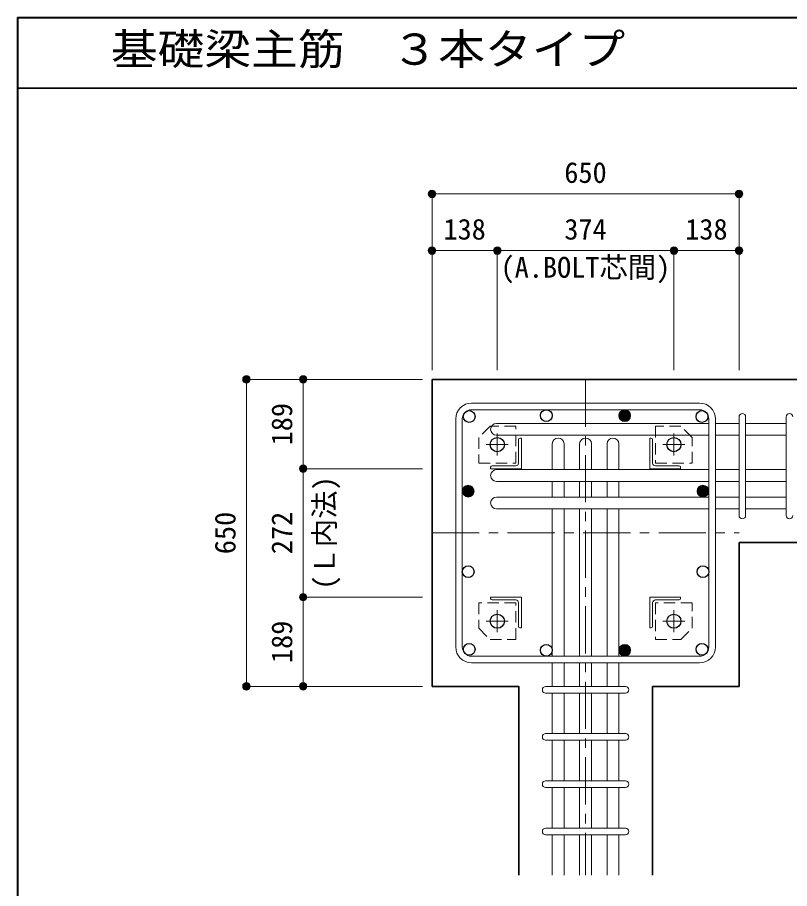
# Model space of a CAD drawing. Units: millimetres at full size, sheet at 1:20. Extents: x -3982 to 3969, y -2797 to 2801.
# Drawn here: x -3982 to -2347, y 956 to 2801 of the extents above; entities that cross this region are included whole.
import ezdxf
from ezdxf.enums import TextEntityAlignment as Align

# ---------------------------------------------------------------- set-up
doc = ezdxf.new("R2010")
doc.units = ezdxf.units.MM
doc.header["$LTSCALE"] = 20
doc.header["$PDMODE"] = 32
doc.header["$PDSIZE"] = 12
doc.linetypes.add('CHAIN1', pattern=[8, 5, -1, 1, -1])
doc.linetypes.add('DASHED1', pattern=[1.8, 1.2, -0.6])
for name, color, linetype, lineweight in [('6-1_躯体線', 2, 'Continuous', 35), ('6-2_A.Bolt_', 4, 'Continuous', 9), ('6-3_柱型主筋', 4, 'Continuous', 9), ('6-4_フープ', 7, 'Continuous', 18), ('6-5_梁主筋', 7, 'Continuous', 18), ('6-6_S.T.P.', 7, 'Continuous', 18), ('6-7_文字', 7, 'Continuous', 18), ('6-9', 4, 'DASHED1', 9), ('6-D_寸法', 4, 'Continuous', 9), ('F-0_枠', 6, 'Continuous', 40)]:
    doc.layers.add(name, color=color, linetype=linetype, lineweight=lineweight)
doc.styles.add('ＭＳ ゴシック', font='')
doc.styles.get('ＭＳ ゴシック').set_extended_font_data('MS Gothic')

msp = doc.modelspace()

# ---------------------------------------------------------------- linework, layer by layer
at = {"layer": '6-1_躯体線'}
for p, q in [((-2053.87, 2034.12), (-3103.87, 2034.12)), ((-3103.87, 1384.12), (-3103.87, 2034.12)), ((-2053.87, 1689.12), (-2453.87, 1689.12)), ((-2453.87, 1384.12), (-2453.87, 1689.12)), ((-2637.37, 984.12), (-2637.37, 1384.12)), ((-2453.87, 1384.12), (-2637.37, 1384.12))]:
    msp.add_line(p, q, dxfattribs=at)
msp.add_lwpolyline([(-2920.37, 984.12), (-2920.37, 1384.12), (-3103.87, 1384.12)], dxfattribs=at)
at = {"layer": '6-2_A.Bolt_', "linetype": 'CHAIN1'}
for p, q in [((-2965.87, 1872.92), (-2965.87, 1919.42)), ((-2591.87, 1872.92), (-2591.87, 1919.42)), ((-2942.67, 1896.12), (-2989.17, 1896.12)), ((-2615.07, 1896.12), (-2568.57, 1896.12)), ((-2965.87, 1545.32), (-2965.87, 1498.82)), ((-2591.87, 1545.32), (-2591.87, 1498.82)), ((-2942.67, 1522.12), (-2989.17, 1522.12)), ((-2615.07, 1522.12), (-2568.57, 1522.12))]:
    msp.add_line(p, q, dxfattribs=at)
at = {"layer": '6-2_A.Bolt_'}
for p, q in [((-2920.87, 1907.12), (-2920.87, 1857.12)), ((-2914.87, 1910.12), (-2917.87, 1910.12)), ((-2914.87, 1910.12), (-2914.87, 1845.12)), ((-2642.87, 1910.12), (-2642.87, 1845.12)), ((-2642.87, 1910.12), (-2639.87, 1910.12)), ((-2636.87, 1907.12), (-2636.87, 1857.12)), ((-2979.87, 1845.12), (-2979.87, 1848.12)), ((-2979.87, 1845.12), (-2914.87, 1845.12)), ((-2976.87, 1851.12), (-2926.87, 1851.12)), ((-2577.87, 1845.12), (-2642.87, 1845.12)), ((-2580.87, 1851.12), (-2630.87, 1851.12)), ((-2577.87, 1845.12), (-2577.87, 1848.12)), ((-2979.87, 1573.12), (-2914.87, 1573.12)), ((-2979.87, 1573.12), (-2979.87, 1570.13)), ((-2914.87, 1508.12), (-2914.87, 1573.12)), ((-2577.87, 1573.12), (-2642.87, 1573.12)), ((-2642.87, 1508.12), (-2642.87, 1573.12)), ((-2577.87, 1573.12), (-2577.87, 1570.12)), ((-2976.87, 1567.12), (-2926.87, 1567.12)), ((-2920.87, 1511.12), (-2920.87, 1561.12)), ((-2636.87, 1511.12), (-2636.87, 1561.12)), ((-2580.87, 1567.12), (-2630.87, 1567.12)), ((-2914.87, 1508.12), (-2917.87, 1508.12)), ((-2642.87, 1508.12), (-2639.87, 1508.12))]:
    msp.add_line(p, q, dxfattribs=at)
at = {"layer": '6-2_A.Bolt_', "color": 3, "lineweight": 25}
for centre in [(-2965.87, 1896.12), (-2591.87, 1896.12), (-2965.87, 1522.12), (-2591.87, 1522.12)]:
    msp.add_circle(centre, 15, dxfattribs=at)
at = {"layer": '6-2_A.Bolt_'}
for centre, radius, start, end in [((-2917.87, 1907.12), 3, 90, 180), ((-2639.87, 1907.12), 3, 0, 90), ((-2976.87, 1848.12), 3, 90, 180), ((-2926.87, 1857.12), 6, 270, 0), ((-2630.87, 1857.12), 6, 180, 270), ((-2580.87, 1848.12), 3, 0, 90), ((-2976.87, 1570.13), 3, 180, 270), ((-2580.87, 1570.12), 3, 270, 0), ((-2926.87, 1561.12), 6, 0, 90), ((-2630.87, 1561.12), 6, 90, 180), ((-2917.87, 1511.12), 3, 180, 270), ((-2639.87, 1511.12), 3, 270, 0)]:
    msp.add_arc(centre, radius, start, end, dxfattribs=at)
at = {"layer": '6-3_柱型主筋', "color": 3, "lineweight": 25}
for centre in [(-3025.32, 1955.57), (-2861.87, 1957.62), (-2532.42, 1955.57), (-3027.37, 1627.06), (-2530.37, 1627.06), (-3025.32, 1462.67), (-2861.87, 1460.62), (-2532.42, 1462.67)]:
    msp.add_circle(centre, 12.5, dxfattribs=at)
at = {"layer": '6-3_柱型主筋'}
for centre, radius in [((-2695.87, 1957.62), 12.5), ((-2695.87, 1957.62), 11.3), ((-2695.87, 1957.62), 10.1), ((-2695.87, 1957.62), 8.9), ((-2695.87, 1957.62), 7.7), ((-2695.87, 1957.62), 6.5), ((-2695.87, 1957.62), 5.3), ((-2695.87, 1957.62), 4.1), ((-2695.87, 1957.62), 2.9), ((-2695.87, 1957.62), 1.7), ((-2695.87, 1957.62), 0.5), ((-3027.37, 1797.62), 12.5), ((-3027.37, 1797.62), 11.3), ((-2530.37, 1797.62), 12.5), ((-2530.37, 1797.62), 11.3), ((-3027.37, 1797.62), 10.1), ((-3027.37, 1797.62), 8.9), ((-3027.37, 1797.62), 7.7), ((-3027.37, 1797.62), 6.5), ((-3027.37, 1797.62), 5.3), ((-3027.37, 1797.62), 4.1), ((-3027.37, 1797.62), 2.9), ((-3027.37, 1797.62), 1.7), ((-3027.37, 1797.62), 0.5), ((-2530.37, 1797.62), 10.1), ((-2530.37, 1797.62), 8.9), ((-2530.37, 1797.62), 7.7), ((-2530.37, 1797.62), 6.5), ((-2530.37, 1797.62), 5.3), ((-2530.37, 1797.62), 4.1), ((-2530.37, 1797.62), 2.9), ((-2530.37, 1797.62), 1.7), ((-2530.37, 1797.62), 0.5), ((-2695.87, 1460.62), 12.5), ((-2695.87, 1460.62), 11.3), ((-2695.87, 1460.62), 10.1), ((-2695.87, 1460.62), 8.9), ((-2695.87, 1460.62), 7.7), ((-2695.87, 1460.62), 6.5), ((-2695.87, 1460.62), 5.3), ((-2695.87, 1460.62), 4.1), ((-2695.87, 1460.62), 2.9), ((-2695.87, 1460.62), 1.7), ((-2695.87, 1460.62), 0.5)]:
    msp.add_circle(centre, radius, dxfattribs=at)
at = {"layer": '6-4_フープ'}
for p, q in [((-2537.37, 1984.12), (-3020.37, 1984.12)), ((-2537.37, 1970.12), (-3020.37, 1970.12)), ((-3053.87, 1467.62), (-3053.87, 1950.62)), ((-3039.87, 1467.62), (-3039.87, 1950.62)), ((-2517.87, 1467.62), (-2517.87, 1950.62)), ((-2503.87, 1467.62), (-2503.87, 1950.62)), ((-2537.37, 1448.12), (-3020.37, 1448.12)), ((-2537.37, 1434.12), (-3020.37, 1434.12))]:
    msp.add_line(p, q, dxfattribs=at)
for centre, radius, start, end in [((-3020.37, 1950.62), 33.5, 90, 180), ((-2537.37, 1950.62), 33.5, 0, 90), ((-3020.37, 1950.62), 19.5, 90, 180), ((-2537.37, 1950.62), 19.5, 0, 90), ((-3020.37, 1467.62), 33.5, 180, 270), ((-3020.37, 1467.62), 19.5, 180, 270), ((-2537.37, 1467.62), 19.5, 270, 0), ((-2537.37, 1467.62), 33.5, 270, 0)]:
    msp.add_arc(centre, radius, start, end, dxfattribs=at)
at = {"layer": '6-5_梁主筋'}
for p, q in [((-2967.37, 1941.07), (-2517.87, 1941.07)), ((-2453.87, 1941.07), (-2503.87, 1941.07)), ((-2353.87, 1941.07), (-2439.87, 1941.07)), ((-2967.37, 1916.07), (-2517.87, 1916.07)), ((-2453.87, 1916.07), (-2503.87, 1916.07)), ((-2353.87, 1916.07), (-2439.87, 1916.07)), ((-2849.37, 1897.62), (-2849.37, 1843.12)), ((-2824.37, 1897.62), (-2824.37, 1843.12)), ((-2791.37, 1897.62), (-2791.37, 1843.12)), ((-2766.37, 1897.62), (-2766.37, 1843.12)), ((-2733.37, 1897.62), (-2733.37, 1843.12)), ((-2708.37, 1897.62), (-2708.37, 1843.12)), ((-2967.37, 1843.12), (-2517.87, 1843.12)), ((-2453.87, 1843.12), (-2503.87, 1843.12)), ((-2353.87, 1843.12), (-2439.87, 1843.12)), ((-2967.37, 1818.12), (-2517.87, 1818.12)), ((-2849.37, 1818.12), (-2849.37, 1785.12)), ((-2824.37, 1818.12), (-2824.37, 1785.12)), ((-2791.37, 1818.12), (-2791.37, 1785.12)), ((-2766.37, 1818.12), (-2766.37, 1785.12)), ((-2733.37, 1818.12), (-2733.37, 1785.12)), ((-2708.37, 1818.12), (-2708.37, 1785.12)), ((-2453.87, 1818.12), (-2503.87, 1818.12)), ((-2353.87, 1818.12), (-2439.87, 1818.12)), ((-2967.37, 1785.12), (-2517.87, 1785.12)), ((-2453.87, 1785.12), (-2503.87, 1785.12)), ((-2353.87, 1785.12), (-2439.87, 1785.12)), ((-2967.37, 1760.12), (-2517.87, 1760.12)), ((-2849.37, 1760.12), (-2849.37, 1448.12)), ((-2824.37, 1760.12), (-2824.37, 1448.12)), ((-2791.37, 1760.12), (-2791.37, 1448.12)), ((-2766.37, 1760.12), (-2766.37, 1448.12)), ((-2733.37, 1760.12), (-2733.37, 1448.12)), ((-2708.37, 1760.12), (-2708.37, 1448.12)), ((-2453.87, 1760.12), (-2503.87, 1760.12)), ((-2353.87, 1760.12), (-2439.87, 1760.12)), ((-2849.37, 1434.12), (-2849.37, 1384.12)), ((-2824.37, 1434.12), (-2824.37, 1384.12)), ((-2791.37, 1434.12), (-2791.37, 1384.12)), ((-2766.37, 1434.12), (-2766.37, 1384.12)), ((-2733.37, 1434.12), (-2733.37, 1384.12)), ((-2708.37, 1434.12), (-2708.37, 1384.12)), ((-2849.37, 1370.12), (-2849.37, 1284.12)), ((-2824.37, 1370.12), (-2824.37, 1284.12)), ((-2791.37, 1370.12), (-2791.37, 1284.12)), ((-2766.37, 1370.12), (-2766.37, 1284.12)), ((-2733.37, 1370.12), (-2733.37, 1284.12)), ((-2708.37, 1370.12), (-2708.37, 1284.12)), ((-2849.37, 1270.12), (-2849.37, 1184.12)), ((-2824.37, 1270.12), (-2824.37, 1184.12)), ((-2791.37, 1270.12), (-2791.37, 1184.12)), ((-2766.37, 1270.12), (-2766.37, 1184.12)), ((-2733.37, 1270.12), (-2733.37, 1184.12)), ((-2708.37, 1270.12), (-2708.37, 1184.12)), ((-2849.37, 1170.12), (-2849.37, 1084.12)), ((-2824.37, 1170.12), (-2824.37, 1084.12)), ((-2791.37, 1170.12), (-2791.37, 1084.12)), ((-2766.37, 1170.12), (-2766.37, 1084.12)), ((-2733.37, 1170.12), (-2733.37, 1084.12)), ((-2708.37, 1170.12), (-2708.37, 1084.12)), ((-2849.37, 1070.12), (-2849.37, 984.12)), ((-2824.37, 1070.12), (-2824.37, 984.12)), ((-2791.37, 1070.12), (-2791.37, 984.12)), ((-2766.37, 1070.12), (-2766.37, 984.12)), ((-2733.37, 1070.12), (-2733.37, 984.12)), ((-2708.37, 1070.12), (-2708.37, 984.12))]:
    msp.add_line(p, q, dxfattribs=at)
for centre, start, end in [((-2967.37, 1928.57), 90, 180), ((-2967.37, 1928.57), 180, 270), ((-2836.87, 1897.62), 90, 180), ((-2836.87, 1897.62), 0, 90), ((-2778.87, 1897.62), 90, 180), ((-2778.87, 1897.62), 0, 90), ((-2720.87, 1897.62), 90, 180), ((-2720.87, 1897.62), 0, 90), ((-2967.37, 1830.62), 90, 180), ((-2967.37, 1830.62), 180, 270), ((-2967.37, 1772.62), 90, 180), ((-2967.37, 1772.62), 180, 270)]:
    msp.add_arc(centre, 12.5, start, end, dxfattribs=at)
at = {"layer": '6-6_S.T.P.'}
for p, q in [((-2453.87, 1746.12), (-2453.87, 1954.68)), ((-2453.87, 1746.12), (-2453.87, 1954.68)), ((-2453.87, 1746.12), (-2453.87, 1954.68)), ((-2453.87, 1746.12), (-2453.87, 1954.68)), ((-2439.87, 1746.12), (-2439.87, 1954.68)), ((-2439.87, 1746.12), (-2439.87, 1954.68)), ((-2439.87, 1746.12), (-2439.87, 1954.68)), ((-2439.87, 1746.12), (-2439.87, 1954.68)), ((-2353.87, 1746.12), (-2353.87, 1954.68)), ((-2863.37, 1384.12), (-2694.76, 1384.12)), ((-2863.37, 1370.12), (-2694.76, 1370.12)), ((-2863.37, 1284.12), (-2694.76, 1284.12)), ((-2863.37, 1270.12), (-2694.76, 1270.12)), ((-2863.37, 1184.12), (-2694.76, 1184.12)), ((-2863.37, 1170.12), (-2694.76, 1170.12)), ((-2863.37, 1084.12), (-2694.76, 1084.12)), ((-2863.37, 1070.12), (-2694.76, 1070.12))]:
    msp.add_line(p, q, dxfattribs=at)
for centre, start, end in [((-2446.87, 1955.07), 0, 180), ((-2446.87, 1955.07), 0, 180), ((-2446.87, 1955.07), 0, 180), ((-2446.87, 1955.07), 0, 180), ((-2346.87, 1955.07), 0, 180), ((-2446.87, 1746.12), 180, 0), ((-2446.87, 1746.12), 180, 0), ((-2446.87, 1746.12), 180, 0), ((-2446.87, 1746.12), 180, 0), ((-2346.87, 1746.12), 180, 0), ((-2863.37, 1377.12), 90, 270), ((-2863.37, 1377.12), 90, 270), ((-2863.37, 1377.12), 90, 270), ((-2863.37, 1377.12), 90, 270), ((-2694.37, 1377.12), 270, 90), ((-2694.37, 1377.12), 270, 90), ((-2694.37, 1377.12), 270, 90), ((-2694.37, 1377.12), 270, 90), ((-2863.37, 1277.12), 90, 270), ((-2694.37, 1277.12), 270, 90), ((-2863.37, 1177.12), 90, 270), ((-2694.37, 1177.12), 270, 90), ((-2863.37, 1077.12), 90, 270), ((-2694.37, 1077.12), 270, 90)]:
    msp.add_arc(centre, 7, start, end, dxfattribs=at)
at = {"layer": '6-9'}
for points in [[(-2926.87, 1857.12), (-2926.87, 1935.12), (-2980.87, 1935.12), (-3004.87, 1911.12), (-3004.87, 1857.12)], [(-2630.87, 1857.12), (-2552.87, 1857.12), (-2552.87, 1911.12), (-2576.87, 1935.12), (-2630.87, 1935.12)], [(-2926.87, 1561.12), (-3004.87, 1561.12), (-3004.87, 1507.12), (-2980.87, 1483.12), (-2926.87, 1483.12)], [(-2630.87, 1561.12), (-2630.87, 1483.12), (-2576.87, 1483.12), (-2552.87, 1507.12), (-2552.87, 1561.12)]]:
    msp.add_lwpolyline(points, close=True, dxfattribs=at)
at = {"layer": '6-D_寸法'}
for p, q in [((-3103.87, 2427.15), (-2453.87, 2427.15)), ((-2453.87, 2427.15), (-2453.87, 2307.15)), ((-3103.87, 2307.15), (-2965.87, 2307.15)), ((-2965.87, 2307.15), (-2965.87, 2054.12)), ((-2965.87, 2307.15), (-2591.87, 2307.15)), ((-2591.87, 2307.15), (-2591.87, 2054.12)), ((-2591.87, 2307.15), (-2453.87, 2307.15)), ((-2453.87, 2307.15), (-2453.87, 2054.12)), ((-3496.89, 2034.12), (-3376.89, 2034.12)), ((-3496.89, 2034.12), (-3496.89, 1384.12)), ((-3376.89, 2034.12), (-3123.87, 2034.12)), ((-3376.89, 2034.12), (-3376.89, 1845.12)), ((-3376.89, 1845.12), (-3123.87, 1845.12)), ((-3376.89, 1845.12), (-3376.89, 1573.12)), ((-3376.89, 1573.12), (-3123.87, 1573.12)), ((-3376.89, 1573.12), (-3376.89, 1384.12))]:
    msp.add_line(p, q, dxfattribs=at)
at = {"layer": '6-D_寸法', "linetype": 'CHAIN1'}
for p, q in [((-2778.87, 2034.12), (-2778.87, 984.12)), ((-3103.87, 1709.12), (-2453.87, 1709.12))]:
    msp.add_line(p, q, dxfattribs=at)
at = {"layer": '6-D_寸法'}
for points in [[(-3103.87, 2427.15), (-3103.87, 2307.15), (-3103.87, 2054.12)], [(-3496.89, 1384.12), (-3376.89, 1384.12), (-3123.87, 1384.12)]]:
    msp.add_lwpolyline(points, dxfattribs=at)
for centre, radius in [((-3103.87, 2427.15), 8), ((-2453.87, 2427.15), 8), ((-3103.87, 2427.15), 7.2), ((-3103.87, 2427.15), 6.4), ((-3103.87, 2427.15), 5.6), ((-3103.87, 2427.15), 4.8), ((-3103.87, 2427.15), 4), ((-3103.87, 2427.15), 3.2), ((-3103.87, 2427.15), 2.4), ((-3103.87, 2427.15), 1.6), ((-3103.87, 2427.15), 0.8), ((-2453.87, 2427.15), 7.2), ((-2453.87, 2427.15), 6.4), ((-2453.87, 2427.15), 5.6), ((-2453.87, 2427.15), 4.8), ((-2453.87, 2427.15), 4), ((-2453.87, 2427.15), 3.2), ((-2453.87, 2427.15), 2.4), ((-2453.87, 2427.15), 1.6), ((-2453.87, 2427.15), 0.8), ((-3103.87, 2307.15), 8), ((-3103.87, 2307.15), 7.2), ((-3103.87, 2307.15), 6.4), ((-3103.87, 2307.15), 5.6), ((-3103.87, 2307.15), 4.8), ((-3103.87, 2307.15), 4), ((-3103.87, 2307.15), 3.2), ((-3103.87, 2307.15), 2.4), ((-3103.87, 2307.15), 1.6), ((-3103.87, 2307.15), 0.8), ((-2965.87, 2307.15), 8), ((-2965.87, 2307.15), 7.2), ((-2965.87, 2307.15), 6.4), ((-2965.87, 2307.15), 5.6), ((-2965.87, 2307.15), 4.8), ((-2965.87, 2307.15), 4), ((-2965.87, 2307.15), 3.2), ((-2965.87, 2307.15), 2.4), ((-2965.87, 2307.15), 1.6), ((-2965.87, 2307.15), 0.8), ((-2591.87, 2307.15), 8), ((-2591.87, 2307.15), 7.2), ((-2591.87, 2307.15), 6.4), ((-2591.87, 2307.15), 5.6), ((-2591.87, 2307.15), 4.8), ((-2591.87, 2307.15), 4), ((-2591.87, 2307.15), 3.2), ((-2591.87, 2307.15), 2.4), ((-2591.87, 2307.15), 1.6), ((-2591.87, 2307.15), 0.8), ((-2453.87, 2307.15), 8), ((-2453.87, 2307.15), 7.2), ((-2453.87, 2307.15), 6.4), ((-2453.87, 2307.15), 5.6), ((-2453.87, 2307.15), 4.8), ((-2453.87, 2307.15), 4), ((-2453.87, 2307.15), 3.2), ((-2453.87, 2307.15), 2.4), ((-2453.87, 2307.15), 1.6), ((-2453.87, 2307.15), 0.8), ((-3496.89, 2034.12), 8), ((-3496.89, 2034.12), 7.2), ((-3496.89, 2034.12), 6.4), ((-3496.89, 2034.12), 5.6), ((-3496.89, 2034.12), 4.8), ((-3496.89, 2034.12), 4), ((-3496.89, 2034.12), 3.2), ((-3496.89, 2034.12), 2.4), ((-3496.89, 2034.12), 1.6), ((-3496.89, 2034.12), 0.8), ((-3376.89, 2034.12), 8), ((-3376.89, 2034.12), 7.2), ((-3376.89, 2034.12), 6.4), ((-3376.89, 2034.12), 5.6), ((-3376.89, 2034.12), 4.8), ((-3376.89, 2034.12), 4), ((-3376.89, 2034.12), 3.2), ((-3376.89, 2034.12), 2.4), ((-3376.89, 2034.12), 1.6), ((-3376.89, 2034.12), 0.8), ((-3376.89, 1845.12), 8), ((-3376.89, 1845.12), 7.2), ((-3376.89, 1845.12), 6.4), ((-3376.89, 1845.12), 5.6), ((-3376.89, 1845.12), 4.8), ((-3376.89, 1845.12), 4), ((-3376.89, 1845.12), 3.2), ((-3376.89, 1845.12), 2.4), ((-3376.89, 1845.12), 1.6), ((-3376.89, 1845.12), 0.8), ((-3376.89, 1573.12), 8), ((-3376.89, 1573.12), 7.2), ((-3376.89, 1573.12), 6.4), ((-3376.89, 1573.12), 5.6), ((-3376.89, 1573.12), 4.8), ((-3376.89, 1573.12), 4), ((-3376.89, 1573.12), 3.2), ((-3376.89, 1573.12), 2.4), ((-3376.89, 1573.12), 1.6), ((-3376.89, 1573.12), 0.8), ((-3496.89, 1384.12), 8), ((-3496.89, 1384.12), 7.2), ((-3496.89, 1384.12), 6.4), ((-3496.89, 1384.12), 5.6), ((-3496.89, 1384.12), 4.8), ((-3496.89, 1384.12), 4), ((-3496.89, 1384.12), 3.2), ((-3496.89, 1384.12), 2.4), ((-3496.89, 1384.12), 1.6), ((-3496.89, 1384.12), 0.8), ((-3376.89, 1384.12), 8), ((-3376.89, 1384.12), 7.2), ((-3376.89, 1384.12), 6.4), ((-3376.89, 1384.12), 5.6), ((-3376.89, 1384.12), 4.8), ((-3376.89, 1384.12), 4), ((-3376.89, 1384.12), 3.2), ((-3376.89, 1384.12), 2.4), ((-3376.89, 1384.12), 1.6), ((-3376.89, 1384.12), 0.8)]:
    msp.add_circle(centre, radius, dxfattribs=at)
at = {"layer": '6-D_寸法', "color": 7}
for p in [(-3103.87, 2427.15), (-2453.87, 2427.15), (-3103.87, 2307.15), (-2965.87, 2307.15), (-2591.87, 2307.15), (-2453.87, 2307.15), (-3496.89, 2034.12), (-3376.89, 2034.12), (-3376.89, 1845.12), (-3376.89, 1573.12), (-3496.89, 1384.12), (-3376.89, 1384.12)]:
    msp.add_point(p, dxfattribs=at)
at = {"layer": 'F-0_枠'}
for q in [(3969.4, 2800.77), (-3981.92, -2796.83)]:
    msp.add_line((-3981.92, 2800.77), q, dxfattribs=at)
at = {"layer": 'F-0_枠', "color": 2, "lineweight": 35}
msp.add_line((-3981.92, 2650.77), (2482.4, 2650.77), dxfattribs=at)

# ---------------------------------------------------------------- texts
at = {"layer": '6-7_文字', "color": 2, "style": 'ＭＳ ゴシック', "width": 1.1}
msp.add_text('\u3000\u3000基礎梁主筋\u3000３本タイプ', height=65.98, dxfattribs=at).set_placement((-3981.92, 2680.77), align=Align.BOTTOM_LEFT)
at = {"layer": '6-D_寸法', "style": 'ＭＳ ゴシック'}
for s, p in [('650', (-2823.87, 2437.15)), ('138', (-3079.87, 2317.15)), ('374', (-2823.87, 2317.15)), ('138', (-2567.87, 2317.15)), ('(A.BOLT芯間)', (-2958.87, 2236.42))]:
    msp.add_text(s, height=43.99, dxfattribs=at).set_placement(p, align=Align.BOTTOM_LEFT)
for s, p in [('189', (-3386.89, 1894.62)), ('(Ｌ内法)', (-3296.68, 1589.12)), ('650', (-3506.89, 1664.12)), ('272', (-3386.89, 1664.12)), ('189', (-3386.89, 1433.62))]:
    msp.add_text(s, height=43.99, rotation=90, dxfattribs=at).set_placement(p, align=Align.BOTTOM_LEFT)

doc.saveas('drawing.dxf')
